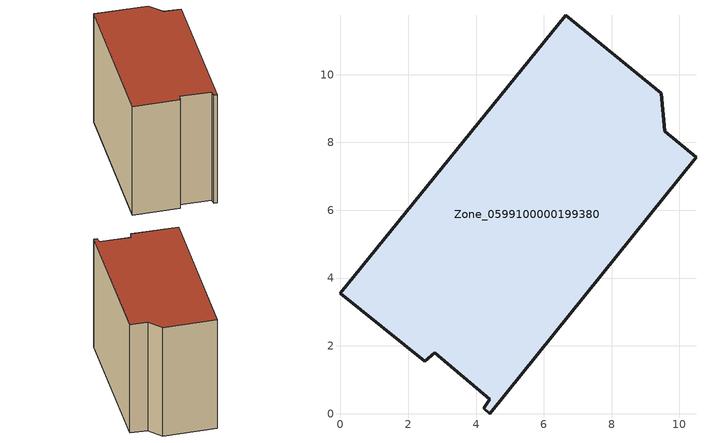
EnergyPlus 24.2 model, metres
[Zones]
Zone_0599100000199380
 floor ground (C_G): 4.41,0 4.22,0.15 4.41,0.42 2.78,1.8 2.48,1.55 0,3.55 6.64,11.75 9.47,9.46 9.57,8.33 10.49,7.56 z0
 wall outside (C_F): 4.41,0 10.49,7.56 9.57,8.33 9.47,9.46 6.64,11.75 0,3.55 2.48,1.55 2.78,1.8 4.41,0.42 4.22,0.15 4.41,0 z0:8.65
 roof outside (C_R): 4.22,0.15 4.41,0 10.49,7.56 9.57,8.33 9.47,9.46 6.64,11.75 0,3.55 2.48,1.55 2.78,1.8 4.41,0.42 z8.65
[BUILDING]
Pand.0599100000199380: North Axis=0; Terrain=City; Loads Convergence Tolerance Value=0.04; Temperature Convergence Tolerance Value=0.4; Solar Distribution=FullExterior; Maximum Number of Warmup Days=25; Minimum Number of Warmup Days=1
[Site:Location]
Rotterdam.The.Hague.AP_ZH_NLD Design_Conditions: Latitude=51.96; Longitude=4.45; Time Zone=1; Elevation=-4.5
[SITE:GROUNDTEMPERATURE:BUILDINGSURFACE]
18, 18, 18, 18, 18, 18, 18, 18, 18, 18, 18, 18
[MATERIAL] Thermal Absorptance=0.9; Solar Absorptance=0.7; Visible Absorptance=0.7
Name | Roughness | Thickness | Conductivity | Density | Specific Heat
G.TI.1946 | MediumSmooth | 0.15 | 1 | 540 | 1210
F.TI.1946 | Rough | 0.3 | 0.857143 | 1920 | 840
R.TI.1946 | MediumRough | 0.2 | 0.1 | 1500 | 1000
[CONSTRUCTION]
C_G: G.TI.1946
C_F: F.TI.1946
C_R: R.TI.1946
[ZONE]
Zone_0599100000199380: Type=1; Multiplier=1; Ceiling Height=Autocalculate; Volume=Autocalculate; Floor Area=autocalculate; Part of Total Floor Area=Yes
[ZONEINFILTRATION:DESIGNFLOWRATE]
Infil_Zone_0599100000199380: Zone or ZoneList or Space or SpaceList=Zone_0599100000199380; Schedule=AlwaysOn; Design Flow Rate Calculation Method=Flow/Area; Flow Rate per Floor Area=0.003; Constant Term Coefficient=1; Temperature Term Coefficient=0; Velocity Term Coefficient=0; Velocity Squared Term Coefficient=0
[HVACTEMPLATE:ZONE:IDEALLOADSAIRSYSTEM]
Zone_0599100000199380: Maximum Heating Supply Air Temperature=50; Minimum Cooling Supply Air Temperature=13; Maximum Heating Supply Air Humidity Ratio=0.0156; Minimum Cooling Supply Air Humidity Ratio=0.0077; Heating Limit=NoLimit; Cooling Limit=NoLimit; Dehumidification Control Type=ConstantSensibleHeatRatio; Cooling Sensible Heat Ratio=0.7; Dehumidification Setpoint=60; Humidification Control Type=None; Humidification Setpoint=30; Outdoor Air Method=None; Outdoor Air Flow Rate per Person=0.00944; Outdoor Air Flow Rate per Zone Floor Area=0; Outdoor Air Flow Rate per Zone=0; Demand Controlled Ventilation Type=None; Outdoor Air Economizer Type=NoEconomizer; Heat Recovery Type=None; Sensible Heat Recovery Effectiveness=0.7; Latent Heat Recovery Effectiveness=0.65
[ZONECONTROL:THERMOSTAT]
ThermostatControl_Zone_0599100000199380: Zone or ZoneList=Zone_0599100000199380; Control Type Schedule=DualSetpointControlType; Control 1=Thermostat_Zone_0599100000199380; Temperature Difference Between Cutout And Setpoint=0
[THERMOSTATSETPOINT:DUALSETPOINT]
Thermostat_Zone_0599100000199380: Heating Setpoint Temperature Schedule=HeatingSetpoint_Zone_0599100000199380; Cooling Setpoint Temperature Schedule=CoolingSetpoint_Zone_0599100000199380
[SCHEDULE:COMPACT]
HeatingSetpoint_Zone_0599100000199380: Through: 12/31, For: AllDays, Until: 24:00, 21
CoolingSetpoint_Zone_0599100000199380: Through: 12/31, For: AllDays, Until: 24:00, 24
DualSetpointControlType: Through: 12/31, For: AllDays, Until: 24:00, 4
AlwaysOn: Through: 12/31, For: AllDays, Until: 24:00, 1
